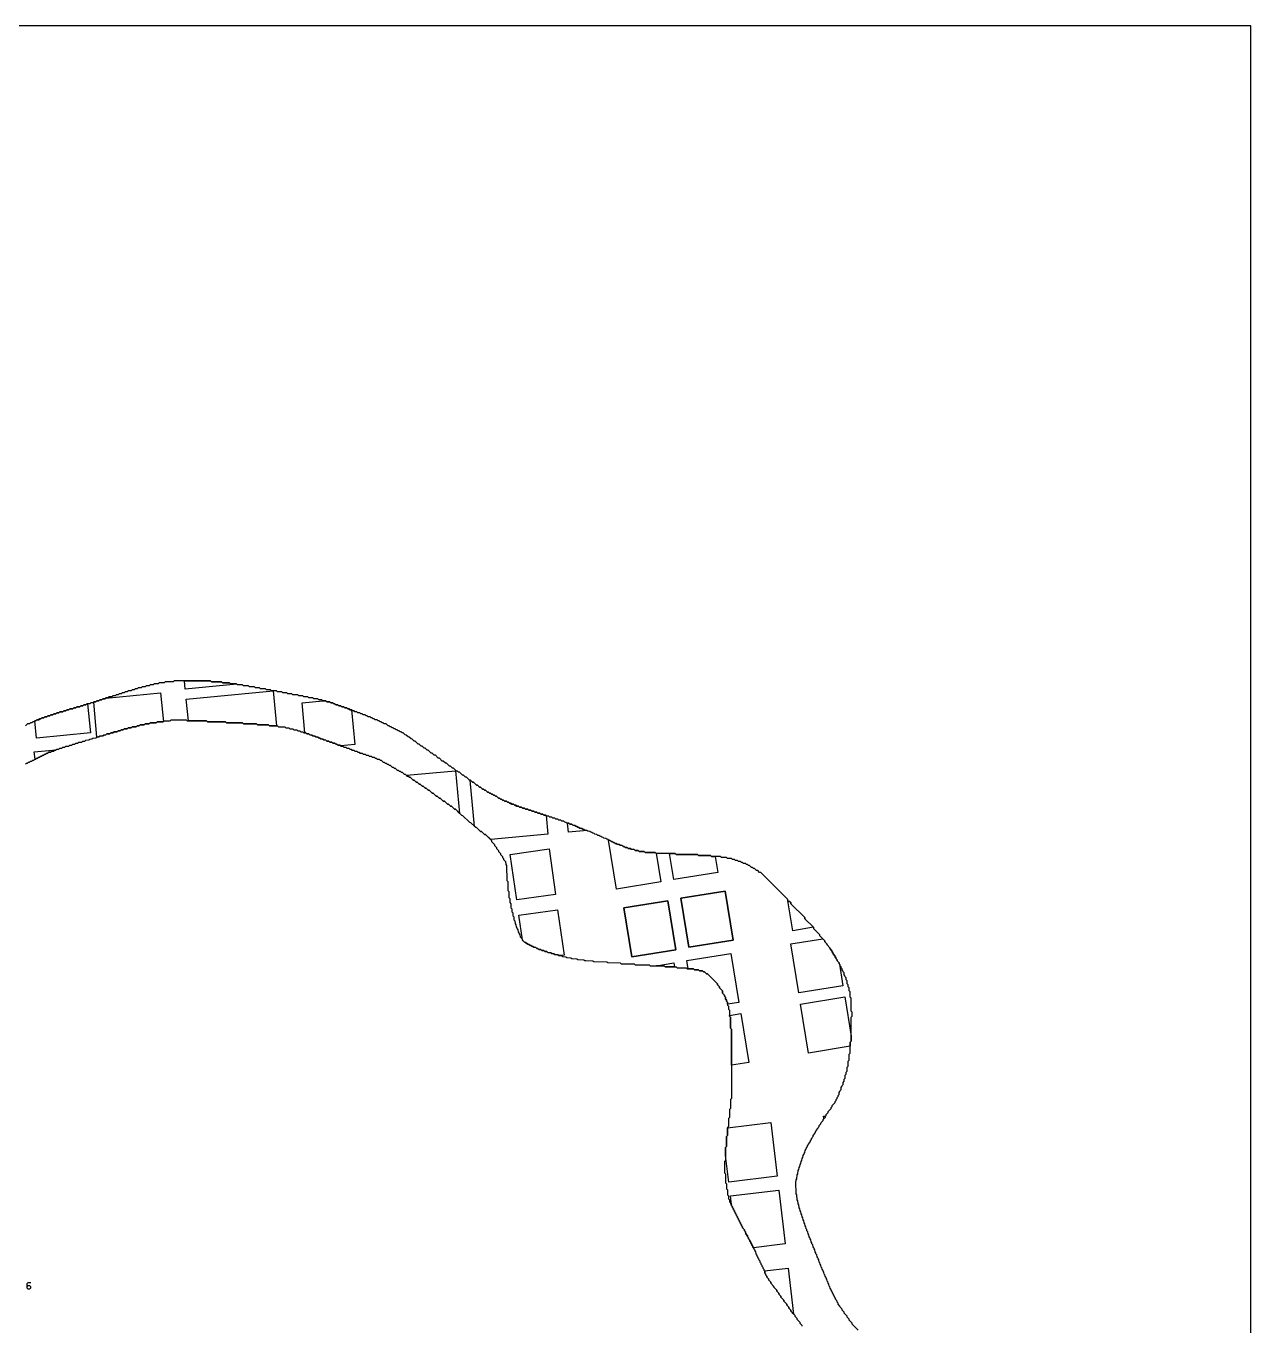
# Model space of a CAD drawing. Header units: millimetres. Extents: x 0 to 1219, y 0 to 1240.
# Drawn here: x 609 to 1219, y 572 to 1219 of the extents above; entities that cross this region are included whole.
import ezdxf

# ---------------------------------------------------------------- set-up
doc = ezdxf.new("R2010")
doc.units = ezdxf.units.MM
for name, color, linetype in [('CUT_OUTER', 1, 'Continuous'), ('CUT_SOCKET_BLDG', 4, 'Continuous'), ('ENGRAVE_BLDG_BOX', 5, 'Continuous'), ('ENGRAVE_BLDG_FOOTPRINT', 8, 'Continuous'), ('ENGRAVE_NEXT', 3, 'Continuous'), ('ENGRAVE_TEXT', 2, 'Continuous'), ('SHEET_EDGE', 7, 'Continuous')]:
    doc.layers.add(name, color=color, linetype=linetype)

msp = doc.modelspace()

# ---------------------------------------------------------------- linework, layer by layer
at = {"layer": 'CUT_OUTER'}
msp.add_lwpolyline([(1023.5, 569.55), (1020.57, 572.5), (1020.54, 573), (1019.07, 574.5), (1019.04, 575), (1018.06, 576), (1018.04, 576.5), (1016.57, 578), (1016.54, 578.5), (1015.57, 579.5), (1015.54, 580), (1014.57, 581), (1014.5, 581.56), (1013.58, 582.5), (1013.55, 583), (1013.07, 583.5), (1013.04, 584), (1012.57, 584.5), (1012.54, 585), (1012.07, 585.5), (1012.04, 586), (1011.57, 586.5), (1011.54, 587), (1011.07, 587.5), (1011.04, 588), (1010.57, 588.5), (1010.54, 589), (1010.07, 589.5), (1010.05, 590), (1009.57, 590.5), (1009.5, 591.08), (1009.08, 591.5), (1009.04, 592.5), (1008.57, 593), (1008.5, 593.58), (1008.08, 594), (1008.04, 595), (1007.57, 595.5), (1007.54, 596), (1007.08, 596.5), (1007, 597.08), (1006.58, 597.5), (1006.54, 598.5), (1006.07, 599), (1006.05, 599.5), (1005.58, 600), (1005.5, 600.59), (1005.09, 601), (1005.04, 602), (1004.58, 602.5), (1004.5, 603.09), (1004.09, 603.5), (1004.05, 604.5), (1003.58, 605), (1003.5, 605.59), (1003.09, 606), (1003.05, 607), (1002.58, 607.5), (1002.5, 608.1), (1002.09, 608.5), (1002.05, 609.5), (1001.59, 610), (1001.5, 610.6), (1001.1, 611), (1001.05, 612), (1000.59, 612.5), (1000.5, 613.11), (1000.1, 613.5), (1000.05, 614.5), (999.6, 615), (999.5, 615.61), (999.11, 616), (999.06, 617), (998.61, 617.5), (998.56, 618.5), (998.1, 619), (998, 619.62), (997.62, 620), (997.56, 621), (997.12, 621.5), (997.06, 622.5), (996.62, 623), (996.57, 624), (996.12, 624.5), (996.07, 625.5), (995.63, 626), (995.57, 627), (995.13, 627.5), (995.07, 628.5), (994.64, 629), (994.58, 630), (994.15, 630.5), (994.08, 632), (993.66, 632.5), (993.58, 634), (993.17, 634.5), (993.08, 637), (992.68, 637.5), (992.63, 638), (992.62, 643), (992.69, 644.5), (993.09, 645), (993.19, 647), (993.59, 647.5), (993.68, 649), (994.09, 649.5), (994.17, 650.5), (994.59, 651), (994.66, 652), (995.09, 652.5), (995.16, 653.5), (995.58, 654), (995.66, 655), (996.09, 655.5), (996.17, 656.5), (996.59, 657), (996.65, 657.5), (997.08, 658), (997.17, 659), (997.6, 659.5), (997.65, 660), (998.09, 660.5), (998.15, 661), (998.59, 661.5), (998.66, 662), (999.58, 663), (999.63, 663.5), (1000.08, 664), (1000.13, 664.5), (1000.58, 665), (1000.64, 665.5), (1001.09, 666), (1001.14, 666.5), (1002.08, 667.5), (1002.13, 668), (1002.58, 668.5), (1002.64, 669), (1003.57, 670), (1003.62, 670.5), (1004.08, 671), (1004.13, 671.5), (1005, 672.4), (1005.07, 672.5), (1005.12, 673), (1006.07, 674), (1006.12, 674.5), (1007.07, 675.5), (1007.11, 676), (1007.57, 676.5), (1007.62, 677), (1008.57, 678), (1008.62, 678.5), (1010.06, 680), (1010.1, 680.5), (1010.56, 681), (1010.61, 681.5), (1012.05, 683), (1012.09, 683.5), (1012.55, 684), (1012.59, 684.5), (1013.05, 685), (1013.09, 685.5), (1013.55, 686), (1013.58, 686.5), (1014.05, 687), (1014.09, 688), (1014.5, 688.41), (1014.58, 689), (1015.05, 689.5), (1015.09, 690.5), (1015.5, 690.91), (1015.58, 691.5), (1016.05, 692), (1016.09, 693), (1016.55, 693.5), (1016.59, 694.5), (1017.04, 695), (1017.09, 696.5), (1017.55, 697), (1017.58, 698), (1018.04, 698.5), (1018.09, 700.5), (1018.54, 701), (1018.59, 703.5), (1019.04, 704), (1019.09, 707), (1019.54, 707.5), (1019.59, 713), (1020.04, 713.5), (1020.08, 725.5), (1020.54, 726), (1020.54, 728), (1020.08, 728.5), (1020.03, 735), (1019.57, 735.5), (1019.53, 738), (1019.07, 738.5), (1019.03, 740), (1018.56, 740.5), (1018.54, 741.5), (1018.07, 742), (1018.03, 743.5), (1017.56, 744), (1017.53, 745), (1017.06, 745.5), (1017, 746.07), (1016.57, 746.5), (1016.53, 747.5), (1016.06, 748), (1016, 748.56), (1015.56, 749), (1015.54, 749.5), (1015.06, 750), (1015.04, 750.5), (1014.56, 751), (1014.54, 751.5), (1014.06, 752), (1014.04, 752.5), (1013.07, 753.5), (1013.04, 754), (1012.56, 754.5), (1012.54, 755), (1012.06, 755.5), (1012.04, 756), (1011.06, 757), (1011.04, 757.5), (1010.56, 758), (1010.53, 758.5), (1009.56, 759.5), (1009.54, 760), (1008.06, 761.5), (1008.04, 762), (1007.06, 763), (1007, 763.55), (1004.57, 766), (1004.5, 766.55), (1001.57, 769.5), (1001.5, 770.05), (997.07, 774.5), (997, 775.05), (990.07, 782), (990, 782.55), (989.5, 783.04), (989, 783.08), (988.58, 783.5), (988.5, 784.05), (975.04, 797.5), (974.5, 797.55), (973.54, 798.5), (973, 798.55), (972, 799.53), (971.5, 799.55), (971, 800.03), (970.5, 800.05), (969.5, 801.03), (969, 801.04), (968.54, 801.5), (968, 801.54), (967.5, 802.03), (966.5, 802.05), (966.05, 802.5), (965.5, 802.54), (965, 803.03), (964, 803.05), (963.5, 803.53), (962.5, 803.55), (962, 804.03), (961, 804.05), (960.5, 804.52), (958.5, 804.55), (958, 805.02), (955.5, 805.05), (955, 805.52), (950.5, 805.55), (950, 806.03), (944, 806.06), (943.5, 806.53), (933.5, 806.54), (933, 806.56), (932.5, 807.03), (923, 807.06), (922.5, 807.53), (917.5, 807.57), (917, 808.03), (914.5, 808.07), (914, 808.53), (912.5, 808.56), (912, 809.03), (910.5, 809.07), (910, 809.53), (909, 809.56), (908.5, 810.03), (907.5, 810.06), (907.06, 810.5), (906.5, 810.55), (906, 811.03), (905, 811.06), (904.5, 811.53), (903.5, 811.56), (903.06, 812), (902.5, 812.05), (902, 812.53), (901.5, 812.55), (901, 813.03), (900.5, 813.05), (900, 813.53), (899.5, 813.55), (899, 814.03), (898.5, 814.05), (898, 814.53), (897, 814.55), (896.55, 815), (896, 815.05), (895.5, 815.53), (895, 815.55), (894.5, 816.03), (894, 816.04), (893.5, 816.52), (892.5, 816.55), (892.05, 817), (891.5, 817.04), (891, 817.53), (890.5, 817.54), (890, 818.02), (889, 818.04), (888.5, 818.52), (887.5, 818.55), (887.04, 819), (886.5, 819.04), (886, 819.52), (885, 819.54), (884.54, 820), (884, 820.04), (883.5, 820.52), (883, 820.54), (882.5, 821.02), (881.5, 821.04), (881, 821.52), (880, 821.54), (879.5, 822.02), (878.5, 822.04), (878.04, 822.5), (877.5, 822.54), (877, 823.02), (876, 823.04), (875.5, 823.52), (874.5, 823.54), (874, 824.02), (873, 824.04), (872.5, 824.52), (871.5, 824.54), (871, 825.02), (870, 825.04), (869.5, 825.52), (868.5, 825.54), (868, 826.02), (867, 826.04), (866.5, 826.52), (865.5, 826.54), (865, 827.02), (864, 827.04), (863.5, 827.52), (862.5, 827.54), (862, 828.02), (861, 828.04), (860.5, 828.52), (859.5, 828.54), (859, 829.02), (858, 829.04), (857.5, 829.52), (856.5, 829.54), (856, 830.02), (855, 830.04), (854.5, 830.52), (853.5, 830.54), (853.04, 831), (852.5, 831.03), (852, 831.52), (851, 831.54), (850.54, 832), (850, 832.03), (849.5, 832.52), (849, 832.53), (848.5, 833.02), (847.5, 833.04), (847.04, 833.5), (846.5, 833.54), (846, 834.02), (845.5, 834.04), (845, 834.52), (844.5, 834.54), (843.5, 835.52), (843, 835.53), (842.5, 836.02), (842, 836.03), (841.5, 836.52), (841, 836.53), (840.5, 837.02), (840, 837.03), (839.5, 837.52), (839, 837.54), (838, 838.52), (837.5, 838.53), (837, 839.02), (836.5, 839.03), (835.53, 840), (835, 840.03), (834, 841.02), (833.5, 841.03), (832, 842.52), (831.5, 842.53), (830.5, 843.52), (830, 843.53), (828.5, 845.02), (828, 845.03), (827, 846.02), (826.5, 846.03), (825, 847.52), (824.5, 847.53), (824, 848.02), (823.5, 848.03), (822.02, 849.5), (821.5, 849.53), (820.5, 850.52), (820, 850.53), (818.5, 852.02), (818, 852.03), (817, 853.02), (816.5, 853.03), (815.02, 854.5), (814.5, 854.53), (813.02, 856), (812.5, 856.03), (811.5, 857.02), (811, 857.03), (809.5, 858.52), (809, 858.53), (808, 859.52), (807.5, 859.53), (806.5, 860.52), (806, 860.53), (805, 861.52), (804.5, 861.53), (803, 863.02), (802.5, 863.03), (801.52, 864), (801, 864.03), (800, 865.02), (799.5, 865.03), (798.5, 866.02), (798, 866.03), (797, 867.02), (796.5, 867.03), (796, 867.52), (795.5, 867.53), (795, 868.02), (794.5, 868.03), (794, 868.52), (793.5, 868.53), (793, 869.02), (792.5, 869.03), (792, 869.52), (791.5, 869.53), (791, 870.02), (790.5, 870.03), (790, 870.52), (789.5, 870.53), (788.5, 871.52), (787.5, 871.53), (787.03, 872), (786.5, 872.03), (786, 872.52), (785.5, 872.53), (785, 873.02), (784.5, 873.03), (784, 873.52), (783, 873.53), (782.53, 874), (782, 874.03), (781.5, 874.52), (781, 874.53), (780.5, 875.02), (779.5, 875.03), (779.03, 875.5), (778.5, 875.53), (778, 876.02), (777, 876.03), (776.53, 876.5), (776, 876.53), (775.5, 877.02), (774.5, 877.03), (774, 877.52), (773, 877.53), (772.53, 878), (772, 878.03), (771.5, 878.52), (770.5, 878.53), (770.03, 879), (769.5, 879.03), (769, 879.52), (768, 879.53), (767.5, 880.02), (766.5, 880.03), (766, 880.52), (765, 880.53), (764.5, 881.02), (763.5, 881.03), (763.03, 881.5), (762.5, 881.53), (762, 882.02), (761, 882.03), (760.5, 882.52), (759, 882.53), (758.5, 883.02), (757, 883.03), (756.5, 883.52), (755, 883.53), (754.5, 884.02), (752.5, 884.03), (752, 884.52), (750, 884.53), (749.5, 885.02), (747.5, 885.03), (747, 885.52), (745, 885.53), (744.5, 886.02), (742, 886.03), (741.5, 886.52), (739.5, 886.53), (739, 887.02), (737, 887.03), (736.5, 887.52), (734.5, 887.53), (734, 888.02), (731.5, 888.04), (731, 888.52), (729, 888.54), (728.5, 889.02), (726, 889.04), (725.5, 889.52), (723.5, 889.54), (723, 890.02), (720.5, 890.04), (720, 890.52), (717.5, 890.54), (717, 891.02), (714.5, 891.04), (714, 891.52), (711, 891.54), (710.5, 892.02), (707, 892.03), (706.5, 892.52), (701.5, 892.53), (701, 893.02), (692, 893.02), (683, 893.02), (682.5, 892.53), (678.5, 892.52), (678, 892.03), (675.5, 892.02), (675, 891.53), (673, 891.52), (672.5, 891.03), (671, 891.02), (670.5, 890.53), (669, 890.52), (668.5, 890.03), (667, 890.02), (666.5, 889.53), (665, 889.52), (664.5, 889.03), (663.5, 889.02), (663, 888.53), (662, 888.52), (661.5, 888.03), (660, 888.02), (659.5, 887.53), (658.5, 887.52), (658, 887.03), (657, 887.02), (656.5, 886.53), (655.5, 886.52), (655, 886.03), (654, 886.02), (653.5, 885.53), (652.5, 885.52), (652, 885.03), (650.5, 885.01), (650, 884.53), (649, 884.52), (648.5, 884.03), (647.5, 884.02), (647, 883.53), (646, 883.52), (645.5, 883.03), (644.5, 883.02), (644, 882.53), (643, 882.52), (642.5, 882.03), (641.5, 882.02), (641, 881.53), (639.5, 881.51), (639, 881.03), (638, 881.02), (637.5, 880.53), (636.5, 880.52), (636, 880.03), (634.5, 880.01), (634, 879.53), (633, 879.52), (632.5, 879.03), (631, 879.01), (630.5, 878.53), (629.5, 878.51), (629, 878.03), (628, 878.01), (627.5, 877.53), (626, 877.51), (625.5, 877.03), (624.5, 877.01), (624, 876.53), (623, 876.51), (622.5, 876.03), (621.5, 876.01), (621, 875.53), (620, 875.51), (619.5, 875.03), (618.5, 875.01), (618, 874.52), (617, 874.51), (616.5, 874.02), (615.98, 874), (615.5, 873.53), (614.5, 873.51), (614, 873.02), (613.5, 873.01), (613, 872.52), (612.5, 872.52), (612, 872.02), (611.48, 872), (611, 871.53), (610, 871.51), (609, 870.53)], dxfattribs=at)
at = {"layer": 'CUT_SOCKET_BLDG'}
for points in [[(961.25, 763.84), (957.28, 788.23), (935.32, 784.66), (939.29, 760.27), (961.25, 763.84)], [(932.81, 759.08), (928.85, 783.47), (906.89, 779.9), (910.85, 755.51), (932.81, 759.08)]]:
    msp.add_lwpolyline(points, close=True, dxfattribs=at)
at = {"layer": 'ENGRAVE_BLDG_BOX'}
for points in [[(688.51, 888.92), (688.13, 893.02), (692, 893.02), (701, 893.02), (701.5, 892.53), (706.5, 892.52), (707, 892.03), (710.5, 892.02), (711, 891.54), (714, 891.52), (714.18, 891.35), (688.51, 888.92)], [(688.99, 883.91), (732.22, 888), (733.88, 870.52), (730.5, 870.53), (730, 871.02), (724.5, 871.03), (724, 871.52), (717.5, 871.53), (717, 872.02), (709, 872.04), (708.5, 872.52), (699.5, 872.54), (699, 873.02), (690.02, 873.03), (688.99, 883.91)], [(641.23, 867.02), (614.41, 864.48), (613.6, 873.02), (614, 873.02), (614.5, 873.51), (615.5, 873.53), (615.98, 874), (616.5, 874.02), (617, 874.51), (618, 874.52), (618.5, 875.01), (619.5, 875.03), (620, 875.51), (621, 875.53), (621.5, 876.01), (622.5, 876.03), (623, 876.51), (624, 876.53), (624.5, 877.01), (625.5, 877.03), (626, 877.51), (627.5, 877.53), (628, 878.01), (629, 878.03), (629.5, 878.51), (630.5, 878.53), (631, 879.01), (632.5, 879.03), (633, 879.52), (634, 879.53), (634.5, 880.01), (636, 880.03), (636.5, 880.52), (637.5, 880.53), (638, 881.02), (639, 881.03), (639.5, 881.51), (639.86, 881.52), (641.23, 867.02)], [(676.22, 886.97), (677.58, 872.61), (677.5, 872.53), (674.5, 872.52), (674, 872.03), (671, 872.02), (670.5, 871.53), (668.5, 871.52), (668, 871.03), (666, 871.02), (665.5, 870.53), (664.5, 870.52), (664, 870.03), (662, 870.02), (661.5, 869.53), (660, 869.52), (659.5, 869.03), (658, 869.02), (657.5, 868.53), (656.5, 868.52), (656, 868.03), (655, 868.02), (654.5, 867.53), (653, 867.52), (652.5, 867.03), (651.5, 867.02), (651, 866.53), (649.5, 866.52), (649, 866.03), (648, 866.02), (647.5, 865.53), (646, 865.52), (645.5, 865.03), (644.53, 865.02), (642.89, 882.41), (643, 882.52), (644, 882.53), (644.5, 883.02), (645.5, 883.03), (646, 883.52), (647, 883.53), (647.5, 884.02), (648.5, 884.03), (648.86, 884.38), (676.22, 886.97)], [(772.93, 861.24), (765.95, 860.58), (765.5, 861.02), (764.5, 861.03), (764.03, 861.5), (763.5, 861.53), (763, 862.02), (762, 862.03), (761.5, 862.52), (760.5, 862.53), (760, 863.02), (759, 863.03), (758.5, 863.52), (757.5, 863.53), (757, 864.02), (756, 864.03), (755.53, 864.5), (755, 864.53), (754.5, 865.02), (753.5, 865.03), (753, 865.52), (752, 865.53), (751.5, 866.02), (750.5, 866.03), (750, 866.52), (749, 866.53), (748.5, 867.02), (748.1, 867.02), (746.67, 882.09), (756.97, 883.06), (757, 883.03), (758.5, 883.02), (759, 882.53), (760.5, 882.52), (761, 882.03), (762, 882.02), (762.5, 881.53), (763.03, 881.5), (763.5, 881.03), (764.5, 881.02), (765, 880.53), (766, 880.52), (766.5, 880.03), (767.5, 880.02), (768, 879.53), (769, 879.52), (769.5, 879.03), (770.03, 879), (770.5, 878.53), (771.29, 878.52), (772.93, 861.24)], [(613.32, 857.67), (624.17, 858.69), (624, 858.53), (623.47, 858.5), (623, 858.03), (622, 858.02), (621.5, 857.53), (620.5, 857.52), (620, 857.03), (619.5, 857.02), (619, 856.53), (618.5, 856.52), (618, 856.03), (617.5, 856.02), (617, 855.53), (616.5, 855.52), (616, 855.03), (615.5, 855.02), (615, 854.53), (614.5, 854.52), (614, 854.03), (613.67, 854.02), (613.32, 857.67)], [(823.04, 848.25), (825.06, 826.97), (823.02, 829), (822.5, 829.03), (821.02, 830.5), (820.5, 830.53), (819.5, 831.52), (819, 831.53), (817.52, 833), (817, 833.03), (815.5, 834.52), (815, 834.53), (814, 835.52), (813.5, 835.53), (812.02, 837), (811.5, 837.03), (810, 838.52), (809.5, 838.53), (808.5, 839.52), (808, 839.53), (807, 840.52), (806.5, 840.53), (805.5, 841.52), (805, 841.53), (804, 842.52), (803.5, 842.53), (802.5, 843.52), (802, 843.53), (800.5, 845.02), (800, 845.03), (799.5, 845.52), (799, 845.53), (798.59, 845.94), (823.04, 848.25)], [(830.38, 843.52), (830.5, 843.52), (831.5, 842.53), (832, 842.52), (833.5, 841.03), (834, 841.02), (835, 840.03), (835.53, 840), (836.5, 839.03), (837, 839.02), (837.5, 838.53), (838, 838.52), (839, 837.54), (839.5, 837.52), (840, 837.03), (840.5, 837.02), (841, 836.53), (841.5, 836.52), (842, 836.03), (842.5, 836.02), (843, 835.53), (843.5, 835.52), (844.5, 834.54), (845, 834.52), (845.5, 834.04), (846, 834.02), (846.5, 833.54), (847.04, 833.5), (847.5, 833.04), (848.5, 833.02), (849, 832.53), (849.5, 832.52), (850, 832.03), (850.54, 832), (851, 831.54), (852, 831.52), (852.5, 831.03), (853.04, 831), (853.5, 830.54), (854.5, 830.52), (855, 830.04), (856, 830.02), (856.5, 829.54), (857.5, 829.52), (858, 829.04), (859, 829.02), (859.5, 828.54), (860.5, 828.52), (861, 828.04), (862, 828.02), (862.5, 827.54), (863.5, 827.52), (864, 827.04), (865, 827.02), (865.5, 826.54), (866.5, 826.52), (867, 826.04), (868, 826.02), (868.14, 825.88), (869.02, 816.59), (840.62, 813.9), (838.02, 816.5), (837.5, 816.53), (836, 818.02), (835.5, 818.03), (833.52, 820), (833, 820.03), (832.57, 820.47), (830.38, 843.52)], [(879.33, 817.55), (878.9, 822.03), (879.5, 822.02), (880, 821.54), (881, 821.52), (881.5, 821.04), (882.5, 821.02), (883, 820.54), (883.5, 820.52), (884, 820.04), (884.54, 820), (885, 819.54), (886, 819.52), (886.5, 819.04), (887.04, 819), (887.5, 818.55), (888.5, 818.52), (888.6, 818.43), (879.33, 817.55)], [(925.24, 792.82), (903.28, 789.25), (899.31, 813.64), (899.39, 813.65), (899.5, 813.55), (900, 813.53), (900.5, 813.05), (901, 813.03), (901.5, 812.55), (902, 812.53), (902.5, 812.05), (903.06, 812), (903.5, 811.56), (904.5, 811.53), (905, 811.06), (906, 811.03), (906.5, 810.55), (907.06, 810.5), (907.5, 810.06), (908.5, 810.03), (909, 809.56), (910, 809.53), (910.5, 809.07), (912, 809.03), (912.5, 808.56), (914, 808.53), (914.5, 808.07), (917, 808.03), (917.5, 807.57), (922.5, 807.53), (922.91, 807.15), (925.24, 792.82)], [(853.53, 783.87), (850.32, 806.5), (869.64, 809.24), (872.85, 786.61), (853.53, 783.87)], [(953.67, 797.58), (931.71, 794.01), (929.59, 807.04), (932.5, 807.03), (933, 806.56), (933.5, 806.54), (943.5, 806.53), (944, 806.06), (950, 806.03), (950.5, 805.55), (952.38, 805.54), (953.67, 797.58)], [(939.29, 760.27), (935.32, 784.66), (957.28, 788.23), (961.25, 763.84), (939.29, 760.27)], [(854.61, 776.26), (873.93, 779), (877.14, 756.36), (875.41, 756.12), (874.5, 756.17), (874, 756.59), (872.5, 756.68), (872, 757.09), (871, 757.18), (870.5, 757.59), (869, 757.7), (868.5, 758.1), (867.5, 758.2), (867, 758.61), (866, 758.71), (865.5, 759.11), (864.5, 759.23), (864, 759.63), (863.5, 759.71), (863, 760.12), (862, 760.25), (861.5, 760.65), (861, 760.75), (860.5, 761.16), (860, 761.26), (859.5, 761.67), (859, 761.79), (858, 762.68), (857.5, 762.83), (856.8, 763.5), (856.35, 763.98), (854.61, 776.26)], [(910.85, 755.51), (906.89, 779.9), (928.85, 783.47), (932.81, 759.08), (910.85, 755.51)], [(991.05, 768.55), (988.62, 783.46), (989, 783.08), (989.5, 783.04), (990, 782.55), (990.07, 782), (997, 775.05), (997.07, 774.5), (1001.33, 770.22), (991.05, 768.55)], [(1015.96, 741.11), (993.99, 737.54), (990.03, 761.93), (1006.02, 764.53), (1007, 763.55), (1007.06, 763), (1008.04, 762), (1008.06, 761.5), (1009.54, 760), (1009.56, 759.5), (1010.53, 758.5), (1010.56, 758), (1011.04, 757.5), (1011.06, 757), (1012.04, 756), (1012.06, 755.5), (1012.54, 755), (1012.56, 754.5), (1013.04, 754), (1013.07, 753.5), (1014.04, 752.5), (1014.06, 752), (1014.21, 751.84), (1015.96, 741.11)], [(931.8, 752.47), (932.11, 750.55), (927.5, 750.59), (927, 751.04), (923.21, 751.07), (931.8, 752.47)], [(938.27, 753.66), (960.23, 757.23), (964.19, 732.84), (958.55, 731.92), (958.53, 733), (958.05, 733.5), (958, 734.06), (957.56, 734.5), (957.53, 735.5), (957.05, 736), (957.03, 736.5), (956.07, 737.5), (956.03, 738.5), (954.56, 740), (954.53, 740.5), (953.56, 741.5), (953.5, 742.04), (948.5, 747.03), (948, 747.05), (947.04, 748), (946.5, 748.05), (946, 748.53), (944.5, 748.56), (944, 749.03), (942, 749.07), (941.5, 749.53), (938.93, 749.57), (938.27, 753.66)], [(998.86, 707.58), (994.9, 731.97), (1016.86, 735.54), (1020.05, 715.93), (1020.04, 713.5), (1019.59, 713), (1019.57, 710.95), (998.86, 707.58)], [(965.1, 727.27), (969.06, 702.88), (960.54, 701.49), (960.54, 719.5), (960.08, 720), (960.03, 725.5), (959.57, 726), (959.57, 726.37), (965.1, 727.27)], [(1006.29, 676.1), (1007.31, 676.22), (1007.11, 676), (1007.07, 675.5), (1006.44, 674.84), (1006.29, 676.1)], [(980.08, 672.97), (983.27, 646.19), (959.12, 643.31), (957.55, 656.48), (957.58, 660.5), (958.04, 661), (958.08, 666), (958.54, 666.5), (958.58, 670.41), (980.08, 672.97)], [(959.95, 636.4), (984.1, 639.28), (987.29, 612.5), (971.43, 610.61), (971.05, 611), (971.03, 611.5), (970.55, 612), (970.53, 612.5), (970.05, 613), (970.03, 613.5), (969.55, 614), (969.53, 614.5), (969.05, 615), (969, 615.55), (968.55, 616), (968.53, 616.5), (967.56, 617.5), (967.53, 618.5), (967.05, 619), (967, 619.55), (966.06, 620.5), (966.03, 621), (965.56, 621.5), (965.53, 622), (965.06, 622.5), (965.03, 623), (964.56, 623.5), (964.53, 624), (964.06, 624.5), (964.04, 625), (963.56, 625.5), (963.54, 626), (963.06, 626.5), (963.04, 627), (962.56, 627.5), (962.54, 628), (962.06, 628.5), (962.04, 629), (961.56, 629.5), (961.54, 630), (961.07, 630.5), (961.04, 631), (960.57, 631.5), (960.54, 632), (960.46, 632.09), (959.95, 636.4)], [(988.73, 600.48), (991.46, 577.57), (990.04, 579), (990.02, 579.5), (989.04, 580.5), (989.02, 581), (988.04, 582), (988.02, 582.5), (986.54, 584), (986.5, 584.53), (985.04, 586), (985.03, 586.5), (984.04, 587.5), (984.03, 588), (983.04, 589), (983.03, 589.5), (981.55, 591), (981.5, 591.54), (980.05, 593), (980.03, 593.5), (979.05, 594.5), (979, 595.04), (978.05, 596), (978.03, 596.5), (977.55, 597), (977.5, 597.55), (977.05, 598), (977.03, 599), (976.96, 599.07), (988.73, 600.48)]]:
    msp.add_lwpolyline(points, close=True, dxfattribs=at)
at = {"layer": 'ENGRAVE_BLDG_FOOTPRINT'}
for points in [[(688.51, 888.92), (688.13, 893.02), (692, 893.02), (701, 893.02), (701.5, 892.53), (706.5, 892.52), (707, 892.03), (710.5, 892.02), (711, 891.54), (714, 891.52), (714.18, 891.35), (688.51, 888.92)], [(733.88, 870.52), (730.5, 870.53), (730, 871.02), (724.5, 871.03), (724, 871.52), (717.5, 871.53), (717, 872.02), (709, 872.04), (708.5, 872.52), (699.5, 872.54), (699, 873.02), (690.02, 873.03), (688.99, 883.91), (732.22, 888), (733.88, 870.52)], [(641.23, 867.02), (614.41, 864.48), (613.6, 873.02), (614, 873.02), (614.5, 873.51), (615.5, 873.53), (615.98, 874), (616.5, 874.02), (617, 874.51), (618, 874.52), (618.5, 875.01), (619.5, 875.03), (620, 875.51), (621, 875.53), (621.5, 876.01), (622.5, 876.03), (623, 876.51), (624, 876.53), (624.5, 877.01), (625.5, 877.03), (626, 877.51), (627.5, 877.53), (628, 878.01), (629, 878.03), (629.5, 878.51), (630.5, 878.53), (631, 879.01), (632.5, 879.03), (633, 879.52), (634, 879.53), (634.5, 880.01), (636, 880.03), (636.5, 880.52), (637.5, 880.53), (638, 881.02), (639, 881.03), (639.5, 881.51), (639.86, 881.52), (641.23, 867.02)], [(642.89, 882.41), (643, 882.52), (644, 882.53), (644.5, 883.02), (645.5, 883.03), (646, 883.52), (647, 883.53), (647.5, 884.02), (648.5, 884.03), (648.86, 884.38), (676.22, 886.97), (677.58, 872.61), (677.5, 872.53), (674.5, 872.52), (674, 872.03), (671, 872.02), (670.5, 871.53), (668.5, 871.52), (668, 871.03), (666, 871.02), (665.5, 870.53), (664.5, 870.52), (664, 870.03), (662, 870.02), (661.5, 869.53), (660, 869.52), (659.5, 869.03), (658, 869.02), (657.5, 868.53), (656.5, 868.52), (656, 868.03), (655, 868.02), (654.5, 867.53), (653, 867.52), (652.5, 867.03), (651.5, 867.02), (651, 866.53), (649.5, 866.52), (649, 866.03), (648, 866.02), (647.5, 865.53), (646, 865.52), (645.5, 865.03), (644.53, 865.02), (642.89, 882.41)], [(772.93, 861.24), (765.95, 860.58), (765.5, 861.02), (764.5, 861.03), (764.03, 861.5), (763.5, 861.53), (763, 862.02), (762, 862.03), (761.5, 862.52), (760.5, 862.53), (760, 863.02), (759, 863.03), (758.5, 863.52), (757.5, 863.53), (757, 864.02), (756, 864.03), (755.53, 864.5), (755, 864.53), (754.5, 865.02), (753.5, 865.03), (753, 865.52), (752, 865.53), (751.5, 866.02), (750.5, 866.03), (750, 866.52), (749, 866.53), (748.5, 867.02), (748.1, 867.02), (746.67, 882.09), (756.97, 883.06), (757, 883.03), (758.5, 883.02), (759, 882.53), (760.5, 882.52), (761, 882.03), (762, 882.02), (762.5, 881.53), (763.03, 881.5), (763.5, 881.03), (764.5, 881.02), (765, 880.53), (766, 880.52), (766.5, 880.03), (767.5, 880.02), (768, 879.53), (769, 879.52), (769.5, 879.03), (770.03, 879), (770.5, 878.53), (771.29, 878.52), (772.93, 861.24)], [(613.32, 857.67), (624.17, 858.69), (624, 858.53), (623.47, 858.5), (623, 858.03), (622, 858.02), (621.5, 857.53), (620.5, 857.52), (620, 857.03), (619.5, 857.02), (619, 856.53), (618.5, 856.52), (618, 856.03), (617.5, 856.02), (617, 855.53), (616.5, 855.52), (616, 855.03), (615.5, 855.02), (615, 854.53), (614.5, 854.52), (614, 854.03), (613.67, 854.02), (613.32, 857.67)], [(823.04, 848.25), (825.06, 826.97), (823.02, 829), (822.5, 829.03), (821.02, 830.5), (820.5, 830.53), (819.5, 831.52), (819, 831.53), (817.52, 833), (817, 833.03), (815.5, 834.52), (815, 834.53), (814, 835.52), (813.5, 835.53), (812.02, 837), (811.5, 837.03), (810, 838.52), (809.5, 838.53), (808.5, 839.52), (808, 839.53), (807, 840.52), (806.5, 840.53), (805.5, 841.52), (805, 841.53), (804, 842.52), (803.5, 842.53), (802.5, 843.52), (802, 843.53), (800.5, 845.02), (800, 845.03), (799.5, 845.52), (799, 845.53), (798.59, 845.94), (823.04, 848.25)], [(830.38, 843.52), (830.5, 843.52), (831.5, 842.53), (832, 842.52), (833.5, 841.03), (834, 841.02), (835, 840.03), (835.53, 840), (836.5, 839.03), (837, 839.02), (837.5, 838.53), (838, 838.52), (839, 837.54), (839.5, 837.52), (840, 837.03), (840.5, 837.02), (841, 836.53), (841.5, 836.52), (842, 836.03), (842.5, 836.02), (843, 835.53), (843.5, 835.52), (844.5, 834.54), (845, 834.52), (845.5, 834.04), (846, 834.02), (846.5, 833.54), (847.04, 833.5), (847.5, 833.04), (848.5, 833.02), (849, 832.53), (849.5, 832.52), (850, 832.03), (850.54, 832), (851, 831.54), (852, 831.52), (852.5, 831.03), (853.04, 831), (853.5, 830.54), (854.5, 830.52), (855, 830.04), (856, 830.02), (856.5, 829.54), (857.5, 829.52), (858, 829.04), (859, 829.02), (859.5, 828.54), (860.5, 828.52), (861, 828.04), (862, 828.02), (862.5, 827.54), (863.5, 827.52), (864, 827.04), (865, 827.02), (865.5, 826.54), (866.5, 826.52), (867, 826.04), (868, 826.02), (868.14, 825.88), (869.02, 816.59), (840.62, 813.9), (838.02, 816.5), (837.5, 816.53), (836, 818.02), (835.5, 818.03), (833.52, 820), (833, 820.03), (832.57, 820.47), (830.38, 843.52)], [(879.33, 817.55), (878.9, 822.03), (879.5, 822.02), (880, 821.54), (881, 821.52), (881.5, 821.04), (882.5, 821.02), (883, 820.54), (883.5, 820.52), (884, 820.04), (884.54, 820), (885, 819.54), (886, 819.52), (886.5, 819.04), (887.04, 819), (887.5, 818.55), (888.5, 818.52), (888.6, 818.43), (879.33, 817.55)], [(899.39, 813.65), (899.5, 813.55), (900, 813.53), (900.5, 813.05), (901, 813.03), (901.5, 812.55), (902, 812.53), (902.5, 812.05), (903.06, 812), (903.5, 811.56), (904.5, 811.53), (905, 811.06), (906, 811.03), (906.5, 810.55), (907.06, 810.5), (907.5, 810.06), (908.5, 810.03), (909, 809.56), (910, 809.53), (910.5, 809.07), (912, 809.03), (912.5, 808.56), (914, 808.53), (914.5, 808.07), (917, 808.03), (917.5, 807.57), (922.5, 807.53), (922.91, 807.15), (925.24, 792.82), (903.28, 789.25), (899.31, 813.64), (899.39, 813.65)], [(850.32, 806.5), (869.64, 809.24), (872.85, 786.61), (853.53, 783.87), (850.32, 806.5)], [(953.67, 797.58), (931.71, 794.01), (929.59, 807.04), (932.5, 807.03), (933, 806.56), (933.5, 806.54), (943.5, 806.53), (944, 806.06), (950, 806.03), (950.5, 805.55), (952.38, 805.54), (953.67, 797.58)], [(957.28, 788.23), (961.25, 763.84), (939.29, 760.27), (935.32, 784.66), (957.28, 788.23)], [(854.61, 776.26), (873.93, 779), (877.14, 756.36), (875.41, 756.12), (874.5, 756.17), (874, 756.59), (872.5, 756.68), (872, 757.09), (871, 757.18), (870.5, 757.59), (869, 757.7), (868.5, 758.1), (867.5, 758.2), (867, 758.61), (866, 758.71), (865.5, 759.11), (864.5, 759.23), (864, 759.63), (863.5, 759.71), (863, 760.12), (862, 760.25), (861.5, 760.65), (861, 760.75), (860.5, 761.16), (860, 761.26), (859.5, 761.67), (859, 761.79), (858, 762.68), (857.5, 762.83), (856.8, 763.5), (856.35, 763.98), (854.61, 776.26)], [(928.85, 783.47), (932.81, 759.08), (910.85, 755.51), (906.89, 779.9), (928.85, 783.47)], [(991.05, 768.55), (988.62, 783.46), (989, 783.08), (989.5, 783.04), (990, 782.55), (990.07, 782), (997, 775.05), (997.07, 774.5), (1001.33, 770.22), (991.05, 768.55)], [(1006.02, 764.53), (1007, 763.55), (1007.06, 763), (1008.04, 762), (1008.06, 761.5), (1009.54, 760), (1009.56, 759.5), (1010.53, 758.5), (1010.56, 758), (1011.04, 757.5), (1011.06, 757), (1012.04, 756), (1012.06, 755.5), (1012.54, 755), (1012.56, 754.5), (1013.04, 754), (1013.07, 753.5), (1014.04, 752.5), (1014.06, 752), (1014.21, 751.84), (1015.96, 741.11), (993.99, 737.54), (990.03, 761.93), (1006.02, 764.53)], [(931.8, 752.47), (932.11, 750.55), (927.5, 750.59), (927, 751.04), (923.21, 751.07), (931.8, 752.47)], [(960.23, 757.23), (964.19, 732.84), (958.55, 731.92), (958.53, 733), (958.05, 733.5), (958, 734.06), (957.56, 734.5), (957.53, 735.5), (957.05, 736), (957.03, 736.5), (956.07, 737.5), (956.03, 738.5), (954.56, 740), (954.53, 740.5), (953.56, 741.5), (953.5, 742.04), (948.5, 747.03), (948, 747.05), (947.04, 748), (946.5, 748.05), (946, 748.53), (944.5, 748.56), (944, 749.03), (942, 749.07), (941.5, 749.53), (938.93, 749.57), (938.27, 753.66), (960.23, 757.23)], [(1016.86, 735.54), (1020.05, 715.93), (1020.04, 713.5), (1019.59, 713), (1019.57, 710.95), (998.86, 707.58), (994.9, 731.97), (1016.86, 735.54)], [(965.1, 727.27), (969.06, 702.88), (960.54, 701.49), (960.54, 719.5), (960.08, 720), (960.03, 725.5), (959.57, 726), (959.57, 726.37), (965.1, 727.27)], [(1006.29, 676.1), (1007.31, 676.22), (1007.11, 676), (1007.07, 675.5), (1006.44, 674.84), (1006.29, 676.1)], [(980.08, 672.97), (983.27, 646.19), (959.12, 643.31), (957.55, 656.48), (957.58, 660.5), (958.04, 661), (958.08, 666), (958.54, 666.5), (958.58, 670.41), (980.08, 672.97)], [(959.95, 636.4), (984.1, 639.28), (987.29, 612.5), (971.43, 610.61), (971.05, 611), (971.03, 611.5), (970.55, 612), (970.53, 612.5), (970.05, 613), (970.03, 613.5), (969.55, 614), (969.53, 614.5), (969.05, 615), (969, 615.55), (968.55, 616), (968.53, 616.5), (967.56, 617.5), (967.53, 618.5), (967.05, 619), (967, 619.55), (966.06, 620.5), (966.03, 621), (965.56, 621.5), (965.53, 622), (965.06, 622.5), (965.03, 623), (964.56, 623.5), (964.53, 624), (964.06, 624.5), (964.04, 625), (963.56, 625.5), (963.54, 626), (963.06, 626.5), (963.04, 627), (962.56, 627.5), (962.54, 628), (962.06, 628.5), (962.04, 629), (961.56, 629.5), (961.54, 630), (961.07, 630.5), (961.04, 631), (960.57, 631.5), (960.54, 632), (960.46, 632.09), (959.95, 636.4)], [(988.73, 600.48), (991.46, 577.57), (990.04, 579), (990.02, 579.5), (989.04, 580.5), (989.02, 581), (988.04, 582), (988.02, 582.5), (986.54, 584), (986.5, 584.53), (985.04, 586), (985.03, 586.5), (984.04, 587.5), (984.03, 588), (983.04, 589), (983.03, 589.5), (981.55, 591), (981.5, 591.54), (980.05, 593), (980.03, 593.5), (979.05, 594.5), (979, 595.04), (978.05, 596), (978.03, 596.5), (977.55, 597), (977.5, 597.55), (977.05, 598), (977.03, 599), (976.96, 599.07), (988.73, 600.48)]]:
    msp.add_lwpolyline(points, close=True, dxfattribs=at)
at = {"layer": 'ENGRAVE_NEXT'}
msp.add_lwpolyline([(609, 851.53), (609.5, 852.02), (610, 852.03), (610.5, 852.52), (611, 852.53), (611.5, 853.02), (612, 853.03), (612.5, 853.52), (613, 853.53), (613.5, 854.02), (614, 854.03), (614.5, 854.52), (615, 854.53), (615.5, 855.02), (616, 855.03), (616.5, 855.52), (617, 855.53), (617.5, 856.02), (618, 856.03), (618.5, 856.52), (619, 856.53), (619.5, 857.02), (620, 857.03), (620.5, 857.52), (621.5, 857.53), (622, 858.02), (623, 858.03), (623.47, 858.5), (624, 858.53), (624.5, 859.02), (625.5, 859.03), (626, 859.52), (627, 859.53), (627.5, 860.02), (628.5, 860.03), (629, 860.52), (630.5, 860.53), (631, 861.02), (632, 861.03), (632.5, 861.52), (633.5, 861.53), (634, 862.02), (635, 862.03), (635.5, 862.52), (637, 862.53), (637.5, 863.02), (638.5, 863.03), (639, 863.52), (640.5, 863.53), (641, 864.02), (642, 864.03), (642.5, 864.52), (644, 864.53), (644.5, 865.02), (645.5, 865.03), (646, 865.52), (647.5, 865.53), (648, 866.02), (649, 866.03), (649.5, 866.52), (651, 866.53), (651.5, 867.02), (652.5, 867.03), (653, 867.52), (654.5, 867.53), (655, 868.02), (656, 868.03), (656.5, 868.52), (657.5, 868.53), (658, 869.02), (659.5, 869.03), (660, 869.52), (661.5, 869.53), (662, 870.02), (664, 870.03), (664.5, 870.52), (665.5, 870.53), (666, 871.02), (668, 871.03), (668.5, 871.52), (670.5, 871.53), (671, 872.02), (674, 872.03), (674.5, 872.52), (677.5, 872.53), (678, 873.02), (681, 873.03), (681.5, 873.52), (689, 873.52), (689.5, 873.04), (699, 873.02), (699.5, 872.54), (708.5, 872.52), (709, 872.04), (717, 872.02), (717.5, 871.53), (724, 871.52), (724.5, 871.03), (730, 871.02), (730.5, 870.53), (734.5, 870.51), (735, 870.03), (738, 870.01), (738.5, 869.53), (740, 869.52), (740.5, 869.03), (742, 869.02), (742.5, 868.53), (744, 868.52), (744.5, 868.03), (745.5, 868.02), (746, 867.53), (747, 867.52), (747.5, 867.03), (748.5, 867.02), (749, 866.53), (750, 866.52), (750.5, 866.03), (751.5, 866.02), (752, 865.53), (753, 865.52), (753.5, 865.03), (754.5, 865.02), (755, 864.53), (755.53, 864.5), (756, 864.03), (757, 864.02), (757.5, 863.53), (758.5, 863.52), (759, 863.03), (760, 863.02), (760.5, 862.53), (761.5, 862.52), (762, 862.03), (763, 862.02), (763.5, 861.53), (764.03, 861.5), (764.5, 861.03), (765.5, 861.02), (766, 860.53), (767, 860.52), (767.5, 860.03), (768.5, 860.02), (769, 859.53), (770, 859.52), (770.5, 859.03), (771.03, 859), (771.5, 858.53), (772.5, 858.52), (773, 858.03), (774, 858.02), (774.5, 857.53), (775.03, 857.5), (775.5, 857.03), (776.5, 857.02), (777, 856.53), (778, 856.52), (778.5, 856.03), (779.5, 856.02), (780, 855.53), (781, 855.52), (781.5, 855.03), (782.5, 855.02), (783, 854.53), (783.53, 854.5), (784, 854.03), (785, 854.02), (785.5, 853.52), (786, 853.52), (787, 852.53), (787.5, 852.52), (788, 852.03), (788.5, 852.02), (789, 851.53), (789.5, 851.52), (790, 851.03), (790.5, 851.02), (791.5, 850.03), (792, 850.02), (792.5, 849.53), (793.02, 849.5), (794, 848.53), (794.5, 848.52), (795, 848.03), (795.5, 848.02), (796, 847.53), (796.5, 847.52), (797.5, 846.53), (798.02, 846.5), (799, 845.53), (799.5, 845.52), (800, 845.03), (800.5, 845.02), (802, 843.53), (802.5, 843.52), (803.5, 842.53), (804, 842.52), (805, 841.53), (805.5, 841.52), (806.5, 840.53), (807, 840.52), (808, 839.53), (808.5, 839.52), (809.5, 838.53), (810, 838.52), (811.5, 837.03), (812.02, 837), (813.5, 835.53), (814, 835.52), (815, 834.53), (815.5, 834.52), (817, 833.03), (817.52, 833), (819, 831.53), (819.5, 831.52), (820.5, 830.53), (821.02, 830.5), (822.5, 829.03), (823.02, 829), (826, 826.03), (826.52, 826), (830, 822.53), (830.52, 822.5), (833, 820.03), (833.52, 820), (835.5, 818.03), (836, 818.02), (837.5, 816.53), (838.02, 816.5), (841, 813.53), (841.03, 813), (842.52, 811.5), (842.54, 811), (843.52, 810), (843.54, 809.5), (844.5, 808.53), (844.54, 808), (845.52, 807), (845.54, 806.5), (846.52, 805.5), (846.54, 805), (847.03, 804.5), (847.04, 804), (848.02, 803), (848.05, 801.5), (848.52, 801), (848.58, 793.5), (849.04, 793), (849.11, 788.5), (849.55, 788), (849.62, 785), (850.06, 784.5), (850.13, 782.5), (850.56, 782), (850.64, 780), (851.07, 779.5), (851.15, 778), (851.58, 777.5), (851.66, 776), (852.08, 775.5), (852.18, 774), (852.59, 773.5), (852.7, 772), (853.11, 771.5), (853.22, 770.5), (853.63, 770), (853.7, 769.5), (854.12, 769), (854.24, 768), (854.64, 767.5), (854.73, 767), (855.14, 766.5), (855.32, 765.5), (856.18, 764.5), (856.33, 764), (856.8, 763.5), (857.5, 762.83), (858, 762.68), (859, 761.79), (859.5, 761.67), (860, 761.26), (860.5, 761.16), (861, 760.75), (861.5, 760.65), (862, 760.25), (863, 760.12), (863.5, 759.71), (864, 759.63), (864.5, 759.23), (865.5, 759.11), (866, 758.71), (867, 758.61), (867.5, 758.2), (868.5, 758.1), (869, 757.7), (870.5, 757.59), (871, 757.18), (872, 757.09), (872.5, 756.68), (874, 756.59), (874.5, 756.17), (876, 756.08), (876.5, 755.67), (878, 755.58), (878.5, 755.17), (880.5, 755.08), (881, 754.66), (883.5, 754.57), (884, 754.15), (887, 754.07), (887.5, 753.65), (888, 753.61), (891.5, 753.56), (892, 753.14), (898.5, 753.06), (899, 752.62), (905, 752.55), (905.5, 752.11), (912, 752.05), (912.5, 751.61), (919.5, 751.55), (920, 751.1), (927, 751.04), (927.5, 750.59), (933, 750.54), (933.5, 750.08), (938, 750.04), (938.5, 749.57), (941.5, 749.53), (942, 749.07), (944, 749.03), (944.5, 748.56), (946, 748.53), (946.5, 748.05), (947.04, 748), (948, 747.05), (948.5, 747.03), (953.5, 742.04), (953.56, 741.5), (954.53, 740.5), (954.56, 740), (956.03, 738.5), (956.07, 737.5), (957.03, 736.5), (957.05, 736), (957.53, 735.5), (957.56, 734.5), (958, 734.06), (958.05, 733.5), (958.53, 733), (958.56, 731.5), (959.03, 731), (959.06, 729.5), (959.53, 729), (959.57, 726), (960.03, 725.5), (960.08, 720), (960.54, 719.5), (960.54, 685), (960.08, 684.5), (960.04, 680), (959.58, 679.5), (959.54, 675.5), (959.08, 675), (959.04, 671), (958.58, 670.5), (958.54, 666.5), (958.08, 666), (958.04, 661), (957.58, 660.5), (957.54, 654), (957.08, 653.5), (957.05, 652.5), (957.08, 648), (957.54, 647.5), (957.58, 643), (958.04, 642.5), (958.08, 640), (958.54, 639.5), (958.58, 637), (959.04, 636.5), (959.08, 635), (959.54, 634.5), (959.58, 633.5), (960, 633.08), (960.07, 632.5), (960.54, 632), (960.57, 631.5), (961.04, 631), (961.07, 630.5), (961.54, 630), (961.56, 629.5), (962.04, 629), (962.06, 628.5), (962.54, 628), (962.56, 627.5), (963.04, 627), (963.06, 626.5), (963.54, 626), (963.56, 625.5), (964.04, 625), (964.06, 624.5), (964.53, 624), (964.56, 623.5), (965.03, 623), (965.06, 622.5), (965.53, 622), (965.56, 621.5), (966.03, 621), (966.06, 620.5), (967, 619.55), (967.05, 619), (967.53, 618.5), (967.56, 617.5), (968.53, 616.5), (968.55, 616), (969, 615.55), (969.05, 615), (969.53, 614.5), (969.55, 614), (970.03, 613.5), (970.05, 613), (970.53, 612.5), (970.55, 612), (971.03, 611.5), (971.05, 611), (971.53, 610.5), (971.55, 610), (972.03, 609.5), (972.04, 609), (972.53, 608.5), (972.55, 607.5), (973, 607.05), (973.05, 606.5), (973.53, 606), (973.55, 605.5), (974.03, 605), (974.05, 604.5), (974.53, 604), (974.55, 603.5), (975.03, 603), (975.05, 602.5), (975.53, 602), (975.55, 601.5), (976.03, 601), (976.05, 600.5), (976.53, 600), (976.54, 599.5), (977.03, 599), (977.05, 598), (977.5, 597.55), (977.55, 597), (978.03, 596.5), (978.05, 596), (979, 595.04), (979.05, 594.5), (980.03, 593.5), (980.05, 593), (981.5, 591.54), (981.55, 591), (983.03, 589.5), (983.04, 589), (984.03, 588), (984.04, 587.5), (985.03, 586.5), (985.04, 586), (986.5, 584.53), (986.54, 584), (988.02, 582.5), (988.04, 582), (989.02, 581), (989.04, 580.5), (990.02, 579.5), (990.04, 579), (992.02, 577), (992.04, 576.5), (993.02, 575.5), (993.04, 575), (994.52, 573.5), (994.54, 573), (995.52, 572), (995.54, 571.5)], dxfattribs=at)
at = {"layer": 'ENGRAVE_TEXT'}
msp.add_lwpolyline([(611.58, 593.09), (610.08, 593.09), (609.58, 592.59), (609.58, 590.59), (610.08, 590.09), (611.08, 590.09), (611.58, 590.59), (611.58, 591.09), (611.08, 591.59), (610.08, 591.59), (609.58, 591.09)], dxfattribs=at)
at = {"layer": 'SHEET_EDGE'}
msp.add_lwpolyline([(0, 0), (1219.2, 0), (1219.2, 1219.2), (0, 1219.2)], close=True, dxfattribs=at)

doc.saveas('drawing.dxf')
